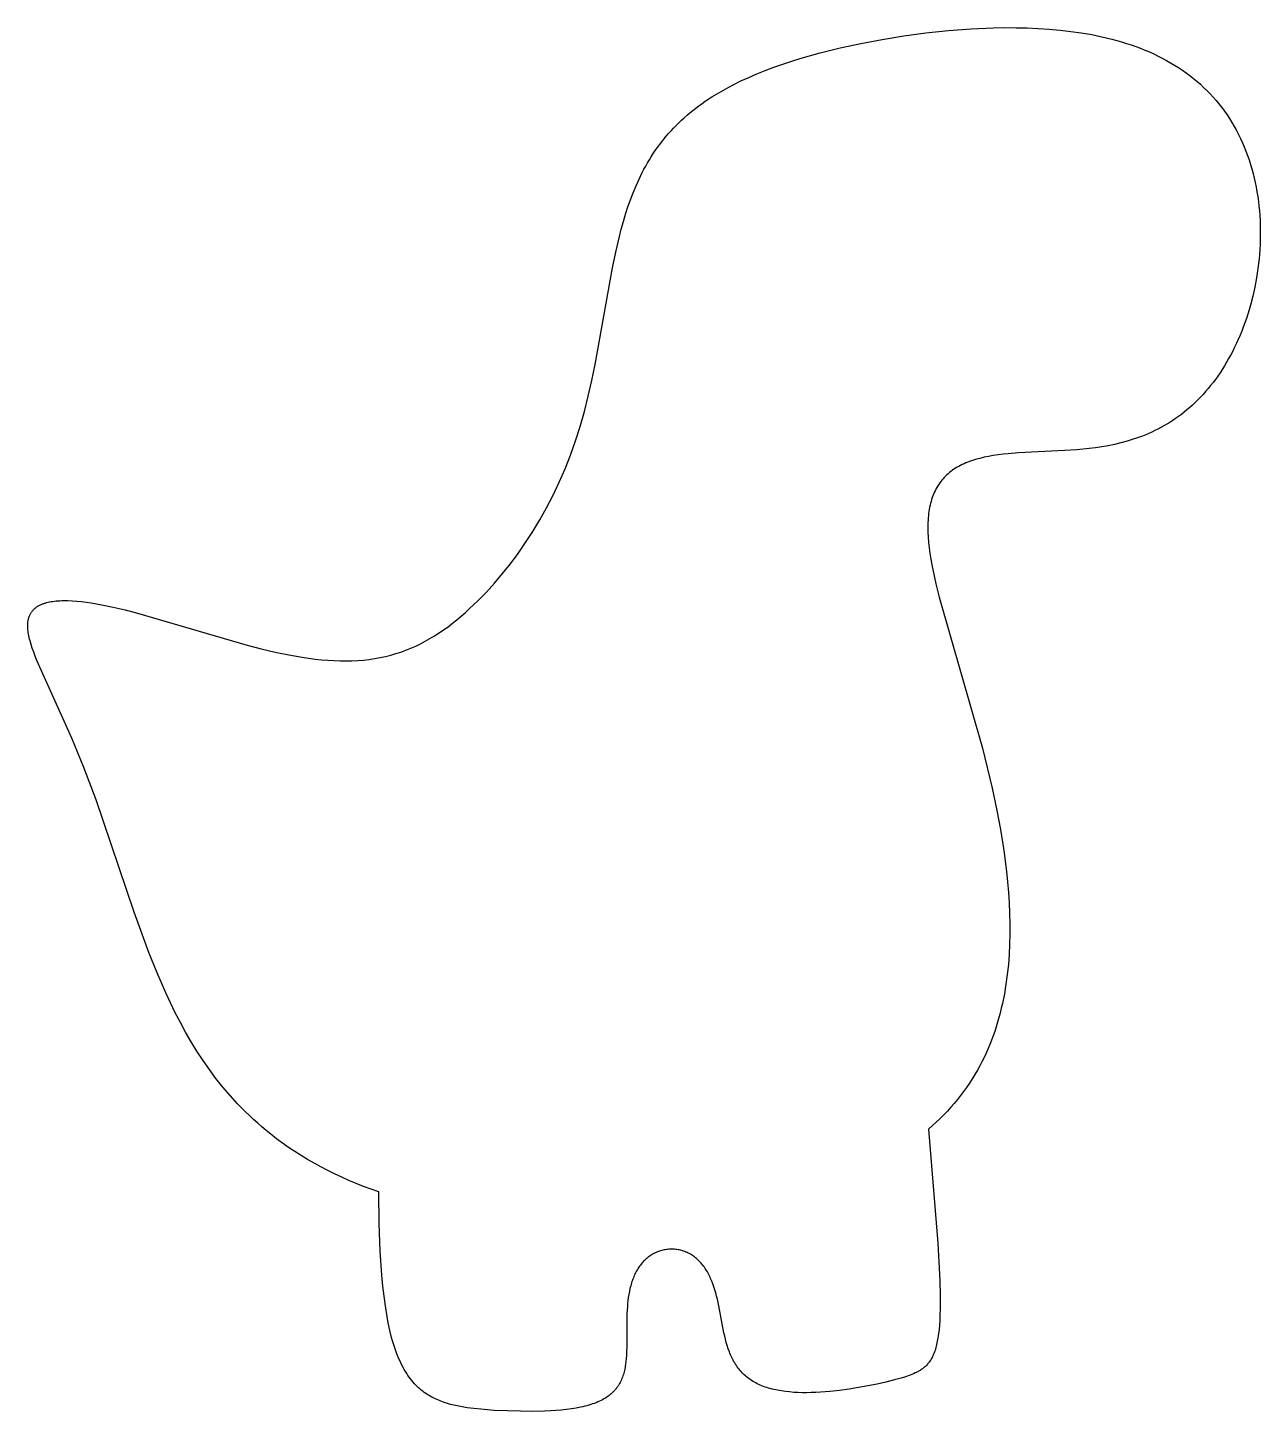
# Model space of a CAD drawing. Extents: x -0.01 to 2.94, y 0.11 to 3.41.
import ezdxf

# ---------------------------------------------------------------- set-up
doc = ezdxf.new("R2010")
doc.units = 0
doc.header["$MEASUREMENT"] = 0
doc.layers.add('DEFAULT', color=18, linetype='CONTINUOUS')

msp = doc.modelspace()

# ---------------------------------------------------------------- linework, layer by layer
at = {"layer": 'DEFAULT'}
for points in [[(0.8328, 0.6305), (0.8145, 0.6369), (0.7965, 0.6437), (0.7788, 0.6507), (0.7613, 0.658), (0.7441, 0.6656), (0.7272, 0.6736), (0.7106, 0.6818), (0.6943, 0.6903), (0.6783, 0.699), (0.6625, 0.7081), (0.6471, 0.7174), (0.632, 0.7271), (0.6172, 0.737), (0.6027, 0.7472), (0.5886, 0.7577), (0.5747, 0.7684), (0.5641, 0.777), (0.5537, 0.7857), (0.5436, 0.7946), (0.5336, 0.8036), (0.5237, 0.8128), (0.5141, 0.8221), (0.5047, 0.8316), (0.4955, 0.8412), (0.4775, 0.8609), (0.4603, 0.8811), (0.4439, 0.9018), (0.4281, 0.923), (0.413, 0.9447), (0.3985, 0.9667), (0.3847, 0.9892), (0.3715, 1.0119), (0.3588, 1.035), (0.3467, 1.0584), (0.3351, 1.082), (0.324, 1.1058), (0.3031, 1.1538), (0.2838, 1.2022), (0.2488, 1.2987), (0.1577, 1.5671), (0.1286, 1.6444), (0.1, 1.7143), (0.0165, 1.9004), (0.0125, 1.9105), (0.0088, 1.9201), (0.0054, 1.9294), (0.0025, 1.9383), (0, 1.9468), (-0.0011, 1.9509), (-0.002, 1.9549), (-0.0029, 1.9589), (-0.0037, 1.9627), (-0.0043, 1.9665), (-0.0048, 1.9701), (-0.0052, 1.9737), (-0.0055, 1.9772), (-0.0056, 1.9789), (-0.0056, 1.9805), (-0.0057, 1.9822), (-0.0057, 1.9838), (-0.0056, 1.9855), (-0.0056, 1.9871), (-0.0055, 1.9886), (-0.0054, 1.9902), (-0.0052, 1.9917), (-0.005, 1.9932), (-0.0048, 1.9947), (-0.0045, 1.9962), (-0.0043, 1.9976), (-0.0039, 1.999), (-0.0036, 2.0004), (-0.0032, 2.0018), (-0.0028, 2.0031), (-0.0023, 2.0044), (-0.0019, 2.0058), (-0.0014, 2.007), (-0.0008, 2.0083), (-0.0002, 2.0095), (0.0004, 2.0107), (0.001, 2.0119), (0.0017, 2.0131), (0.0024, 2.0143), (0.0032, 2.0154), (0.0039, 2.0165), (0.0048, 2.0176), (0.0056, 2.0186), (0.0065, 2.0197), (0.0074, 2.0207), (0.0083, 2.0217), (0.0093, 2.0227), (0.0103, 2.0236), (0.0114, 2.0245), (0.0125, 2.0254), (0.0136, 2.0263), (0.0147, 2.0272), (0.0159, 2.028), (0.0171, 2.0288), (0.0184, 2.0296), (0.0197, 2.0304), (0.021, 2.0311), (0.0223, 2.0319), (0.0237, 2.0326), (0.0251, 2.0332), (0.0266, 2.0339), (0.0281, 2.0345), (0.0296, 2.0351), (0.0312, 2.0357), (0.0327, 2.0363), (0.0344, 2.0369), (0.036, 2.0374), (0.0394, 2.0384), (0.043, 2.0392), (0.0466, 2.04), (0.0504, 2.0408), (0.0544, 2.0414), (0.0584, 2.0419), (0.0626, 2.0424), (0.0669, 2.0427), (0.0714, 2.043), (0.0759, 2.0431), (0.0806, 2.0432), (0.0855, 2.0432), (0.0904, 2.0432), (0.1006, 2.0427), (0.1113, 2.0419), (0.1225, 2.0408), (0.1341, 2.0394), (0.1462, 2.0376), (0.1587, 2.0356), (0.1716, 2.0332), (0.1985, 2.0275), (0.2268, 2.0208), (0.2564, 2.0131), (0.5187, 1.9367), (0.5521, 1.9281), (0.5851, 1.9203), (0.6176, 1.9136), (0.6494, 1.9079), (0.665, 1.9056), (0.6804, 1.9036), (0.6957, 1.902), (0.7107, 1.9007), (0.7255, 1.8998), (0.7401, 1.8993), (0.7544, 1.8992), (0.7685, 1.8995), (0.7824, 1.9001), (0.7961, 1.9012), (0.8095, 1.9028), (0.8227, 1.9047), (0.8357, 1.907), (0.8484, 1.9098), (0.861, 1.9129), (0.8734, 1.9165), (0.8855, 1.9204), (0.8975, 1.9248), (0.9093, 1.9295), (0.9209, 1.9347), (0.9323, 1.9402), (0.9436, 1.9461), (0.9548, 1.9524), (0.9658, 1.959), (0.9766, 1.966), (0.9874, 1.9733), (0.998, 1.9809), (1.0085, 1.9889), (1.0189, 1.9972), (1.0293, 2.0058), (1.0395, 2.0147), (1.0496, 2.024), (1.0597, 2.0335), (1.0697, 2.0433), (1.0894, 2.0637), (1.1089, 2.0852), (1.128, 2.1078), (1.1468, 2.1314), (1.1651, 2.1561), (1.1831, 2.1818), (1.2005, 2.2085), (1.2173, 2.2362), (1.2334, 2.2651), (1.2488, 2.2949), (1.2635, 2.3258), (1.2773, 2.3577), (1.2902, 2.3907), (1.3022, 2.4246), (1.3133, 2.4595), (1.3235, 2.4952), (1.3328, 2.5318), (1.3413, 2.569), (1.3492, 2.6069), (1.3906, 2.8381), (1.3984, 2.8758), (1.407, 2.9127), (1.4117, 2.9309), (1.4167, 2.9488), (1.422, 2.9665), (1.4276, 2.9838), (1.4336, 3.0009), (1.44, 3.0177), (1.4468, 3.0341), (1.4541, 3.0502), (1.4618, 3.066), (1.4658, 3.0737), (1.47, 3.0813), (1.4743, 3.0889), (1.4787, 3.0964), (1.4833, 3.1037), (1.488, 3.111), (1.4928, 3.1182), (1.4978, 3.1253), (1.5029, 3.1322), (1.5081, 3.1391), (1.5135, 3.1459), (1.519, 3.1526), (1.5247, 3.1592), (1.5305, 3.1657), (1.5365, 3.172), (1.5426, 3.1783), (1.5489, 3.1845), (1.5553, 3.1906), (1.5618, 3.1966), (1.5686, 3.2025), (1.5754, 3.2083), (1.5825, 3.2141), (1.5897, 3.2197), (1.597, 3.2252), (1.6045, 3.2306), (1.6121, 3.236), (1.6279, 3.2464), (1.6443, 3.2564), (1.6613, 3.2661), (1.6789, 3.2755), (1.6971, 3.2845), (1.7159, 3.2932), (1.7353, 3.3016), (1.7553, 3.3096), (1.7759, 3.3174), (1.797, 3.3248), (1.8186, 3.332), (1.8408, 3.3389), (1.8866, 3.3518), (1.9343, 3.3636), (1.9836, 3.3743), (2.0343, 3.3838), (2.0863, 3.3922), (2.1391, 3.3993), (2.1927, 3.4049), (2.2466, 3.409), (2.3005, 3.4114), (2.3274, 3.4119), (2.3542, 3.4118), (2.3808, 3.4113), (2.4072, 3.4101), (2.4333, 3.4084), (2.4592, 3.4061), (2.4847, 3.4031), (2.5099, 3.3995), (2.5347, 3.3952), (2.559, 3.3902), (2.5828, 3.3844), (2.5945, 3.3813), (2.6061, 3.3779), (2.6175, 3.3744), (2.6288, 3.3707), (2.6399, 3.3668), (2.6509, 3.3626), (2.6617, 3.3583), (2.6724, 3.3538), (2.6829, 3.3491), (2.6932, 3.3442), (2.7033, 3.3391), (2.7133, 3.3337), (2.7231, 3.3282), (2.7327, 3.3225), (2.742, 3.3165), (2.7512, 3.3104), (2.7602, 3.3041), (2.769, 3.2975), (2.7776, 3.2908), (2.786, 3.2838), (2.7942, 3.2767), (2.8021, 3.2693), (2.8099, 3.2617), (2.8174, 3.254), (2.8247, 3.2461), (2.8318, 3.2379), (2.8387, 3.2296), (2.8453, 3.2211), (2.8517, 3.2124), (2.8579, 3.2036), (2.8638, 3.1945), (2.8695, 3.1853), (2.875, 3.176), (2.8803, 3.1665), (2.8853, 3.1568), (2.8901, 3.1469), (2.8946, 3.137), (2.899, 3.1269), (2.903, 3.1166), (2.9069, 3.1062), (2.9105, 3.0958), (2.9139, 3.0851), (2.9171, 3.0744), (2.92, 3.0636), (2.9227, 3.0527), (2.9251, 3.0417), (2.9274, 3.0306), (2.9294, 3.0195), (2.9311, 3.0083), (2.9327, 2.997), (2.934, 2.9856), (2.9351, 2.9743), (2.936, 2.9628), (2.9367, 2.9514), (2.9371, 2.9399), (2.9373, 2.9284), (2.9374, 2.917), (2.9372, 2.9055), (2.9368, 2.894), (2.9362, 2.8825), (2.9354, 2.8711), (2.9343, 2.8596), (2.9331, 2.8483), (2.9317, 2.8369), (2.9283, 2.8144), (2.9242, 2.7922), (2.9193, 2.7703), (2.9137, 2.7487), (2.9107, 2.7381), (2.9074, 2.7276), (2.904, 2.7172), (2.9005, 2.707), (2.8968, 2.6968), (2.8929, 2.6869), (2.8889, 2.677), (2.8848, 2.6673), (2.8805, 2.6578), (2.876, 2.6484), (2.8714, 2.6392), (2.8667, 2.6301), (2.8618, 2.6212), (2.8569, 2.6125), (2.8518, 2.604), (2.8465, 2.5956), (2.8412, 2.5875), (2.8357, 2.5795), (2.8301, 2.5717), (2.8244, 2.5641), (2.8187, 2.5567), (2.8128, 2.5495), (2.8068, 2.5424), (2.8007, 2.5356), (2.7945, 2.529), (2.7882, 2.5226), (2.7819, 2.5163), (2.7754, 2.5103), (2.7689, 2.5045), (2.7623, 2.4988), (2.7556, 2.4934), (2.7489, 2.4881), (2.7421, 2.483), (2.7352, 2.4782), (2.7283, 2.4735), (2.7213, 2.469), (2.7143, 2.4647), (2.7072, 2.4605), (2.7, 2.4566), (2.6928, 2.4528), (2.6856, 2.4492), (2.6783, 2.4458), (2.671, 2.4425), (2.6637, 2.4394), (2.6563, 2.4364), (2.6489, 2.4336), (2.6415, 2.431), (2.634, 2.4285), (2.6266, 2.4262), (2.6191, 2.4239), (2.6041, 2.4199), (2.589, 2.4164), (2.574, 2.4133), (2.5589, 2.4107), (2.5439, 2.4084), (2.5289, 2.4065), (2.4992, 2.4036), (2.4699, 2.4015), (2.3601, 2.3961), (2.335, 2.3941), (2.323, 2.3928), (2.3112, 2.3913), (2.2998, 2.3896), (2.2887, 2.3877), (2.278, 2.3855), (2.2676, 2.383), (2.2626, 2.3817), (2.2576, 2.3802), (2.2528, 2.3787), (2.248, 2.3772), (2.2433, 2.3755), (2.2388, 2.3738), (2.2343, 2.372), (2.23, 2.3701), (2.2257, 2.3681), (2.2215, 2.366), (2.2175, 2.3639), (2.2135, 2.3616), (2.2097, 2.3593), (2.2059, 2.3569), (2.2023, 2.3544), (2.1987, 2.3518), (2.1953, 2.3491), (2.192, 2.3463), (2.1888, 2.3435), (2.1857, 2.3405), (2.1827, 2.3375), (2.1798, 2.3343), (2.177, 2.3311), (2.1744, 2.3277), (2.1718, 2.3243), (2.1694, 2.3208), (2.1671, 2.3171), (2.1648, 2.3134), (2.1627, 2.3096), (2.1607, 2.3057), (2.1589, 2.3017), (2.1571, 2.2976), (2.1554, 2.2934), (2.1539, 2.2891), (2.1524, 2.2847), (2.1511, 2.2802), (2.1499, 2.2756), (2.1488, 2.2709), (2.1477, 2.2661), (2.1469, 2.2612), (2.1461, 2.2562), (2.1454, 2.2511), (2.1448, 2.246), (2.1444, 2.2407), (2.144, 2.2353), (2.1438, 2.2298), (2.1436, 2.2242), (2.1436, 2.2185), (2.1438, 2.2069), (2.1444, 2.1948), (2.1454, 2.1823), (2.1469, 2.1695), (2.1486, 2.1562), (2.1508, 2.1425), (2.1533, 2.1283), (2.1562, 2.1138), (2.1629, 2.0835), (2.1708, 2.0514), (2.2739, 1.6904), (2.2971, 1.5951), (2.3075, 1.5461), (2.3168, 1.4965), (2.3248, 1.4465), (2.3313, 1.3963), (2.3339, 1.3712), (2.336, 1.3461), (2.3377, 1.3211), (2.3388, 1.2962), (2.3394, 1.2714), (2.3394, 1.2467), (2.3388, 1.2222), (2.3376, 1.198), (2.3358, 1.1739), (2.3333, 1.1501), (2.3301, 1.1266), (2.3262, 1.1034), (2.3216, 1.0806), (2.319, 1.0693), (2.3162, 1.058), (2.3133, 1.0469), (2.3101, 1.0359), (2.3067, 1.025), (2.3032, 1.0142), (2.2995, 1.0035), (2.2955, 0.9929), (2.2914, 0.9824), (2.287, 0.972), (2.2825, 0.9617), (2.2777, 0.9516), (2.2727, 0.9416), (2.2676, 0.9316), (2.2618, 0.9211), (2.2557, 0.9107), (2.2494, 0.9004), (2.2429, 0.8903), (2.2361, 0.8803), (2.229, 0.8705), (2.2217, 0.8608), (2.2142, 0.8512), (2.2064, 0.8419), (2.1984, 0.8327), (2.1901, 0.8236), (2.1816, 0.8147), (2.1728, 0.8059), (2.1638, 0.7973), (2.1546, 0.7889), (2.1451, 0.7806)], [(2.1451, 0.7806), (2.1673, 0.5083), (2.1719, 0.4182), (2.1728, 0.3821), (2.1727, 0.351), (2.1724, 0.3371), (2.1718, 0.3243), (2.1711, 0.3125), (2.1702, 0.3016), (2.169, 0.2915), (2.1677, 0.2822), (2.1662, 0.2737), (2.1654, 0.2697), (2.1645, 0.2659), (2.1636, 0.2622), (2.1627, 0.2586), (2.1617, 0.2553), (2.1607, 0.252), (2.1596, 0.2489), (2.1585, 0.2459), (2.1574, 0.2431), (2.1562, 0.2404), (2.155, 0.2378), (2.1537, 0.2353), (2.1524, 0.2329), (2.1511, 0.2306), (2.1497, 0.2284), (2.1483, 0.2262), (2.1469, 0.2242), (2.1454, 0.2223), (2.1439, 0.2204), (2.1424, 0.2187), (2.1408, 0.217), (2.1392, 0.2153), (2.1376, 0.2137), (2.1359, 0.2122), (2.1342, 0.2108), (2.1325, 0.2094), (2.1307, 0.2081), (2.1289, 0.2068), (2.1271, 0.2055), (2.1253, 0.2043), (2.1234, 0.2032), (2.1215, 0.2021), (2.1196, 0.201), (2.1176, 0.1999), (2.1156, 0.1989), (2.1136, 0.198), (2.1095, 0.1961), (2.1054, 0.1943), (2.1011, 0.1927), (2.0967, 0.1911), (2.0922, 0.1895), (2.0831, 0.1866), (2.0736, 0.1839), (2.0638, 0.1813), (2.0436, 0.1764), (2.0224, 0.1717), (2.0006, 0.1673), (1.9781, 0.1632), (1.9554, 0.1595), (1.9325, 0.1564), (1.9098, 0.1539), (1.8873, 0.1521), (1.8762, 0.1515), (1.8653, 0.1511), (1.8545, 0.1509), (1.8439, 0.151), (1.8335, 0.1513), (1.8233, 0.1518), (1.8133, 0.1526), (1.8036, 0.1537), (1.7941, 0.155), (1.7849, 0.1566), (1.7804, 0.1575), (1.776, 0.1585), (1.7717, 0.1596), (1.7674, 0.1607), (1.7633, 0.1619), (1.7592, 0.1632), (1.7552, 0.1645), (1.7512, 0.166), (1.7474, 0.1674), (1.7436, 0.169), (1.7399, 0.1707), (1.7363, 0.1724), (1.7328, 0.1742), (1.7294, 0.176), (1.7261, 0.178), (1.7228, 0.18), (1.7197, 0.1821), (1.7166, 0.1842), (1.7136, 0.1865), (1.7107, 0.1888), (1.7079, 0.1912), (1.7052, 0.1936), (1.7025, 0.1961), (1.7, 0.1987), (1.6975, 0.2014), (1.6951, 0.2041), (1.6928, 0.2069), (1.6906, 0.2098), (1.6884, 0.2127), (1.6864, 0.2157), (1.6844, 0.2188), (1.6825, 0.2219), (1.6806, 0.225), (1.6788, 0.2283), (1.6771, 0.2316), (1.6755, 0.2349), (1.6739, 0.2383), (1.6724, 0.2417), (1.671, 0.2452), (1.6696, 0.2488), (1.667, 0.256), (1.6646, 0.2634), (1.6624, 0.2709), (1.6604, 0.2786), (1.6585, 0.2863), (1.6567, 0.2942), (1.6444, 0.3583), (1.641, 0.374), (1.6391, 0.3816), (1.6372, 0.3892), (1.6351, 0.3965), (1.6328, 0.4037), (1.6304, 0.4107), (1.6278, 0.4175), (1.6264, 0.4209), (1.625, 0.4241), (1.6235, 0.4273), (1.622, 0.4305), (1.6204, 0.4336), (1.6188, 0.4366), (1.6171, 0.4396), (1.6154, 0.4425), (1.6136, 0.4453), (1.6118, 0.448), (1.61, 0.4507), (1.608, 0.4533), (1.6061, 0.4559), (1.6041, 0.4583), (1.602, 0.4607), (1.5999, 0.463), (1.5977, 0.4653), (1.5955, 0.4674), (1.5933, 0.4695), (1.591, 0.4715), (1.5887, 0.4734), (1.5863, 0.4752), (1.5839, 0.477), (1.5814, 0.4786), (1.579, 0.4802), (1.5765, 0.4817), (1.5739, 0.4831), (1.5713, 0.4845), (1.5687, 0.4857), (1.5661, 0.4869), (1.5634, 0.4879), (1.5608, 0.4889), (1.5581, 0.4898), (1.5553, 0.4906), (1.5526, 0.4913), (1.5498, 0.4919), (1.5471, 0.4925), (1.5443, 0.4929), (1.5415, 0.4933), (1.5387, 0.4936), (1.5359, 0.4938), (1.5332, 0.4938), (1.5304, 0.4939), (1.5276, 0.4938), (1.5248, 0.4936), (1.522, 0.4934), (1.5192, 0.493), (1.5165, 0.4926), (1.5137, 0.4921), (1.511, 0.4915), (1.5083, 0.4908), (1.5056, 0.4901), (1.503, 0.4892), (1.5003, 0.4883), (1.4977, 0.4873), (1.4951, 0.4862), (1.4926, 0.485), (1.49, 0.4837), (1.4876, 0.4824), (1.4851, 0.481), (1.4827, 0.4795), (1.4803, 0.4779), (1.478, 0.4763), (1.4757, 0.4745), (1.4734, 0.4727), (1.4712, 0.4708), (1.4691, 0.4689), (1.467, 0.4669), (1.4649, 0.4648), (1.4629, 0.4626), (1.461, 0.4604), (1.4591, 0.4581), (1.4572, 0.4557), (1.4554, 0.4533), (1.4537, 0.4508), (1.452, 0.4482), (1.4503, 0.4456), (1.4488, 0.4429), (1.4472, 0.4402), (1.4458, 0.4373), (1.4443, 0.4345), (1.443, 0.4316), (1.4417, 0.4286), (1.4404, 0.4256), (1.4392, 0.4225), (1.4381, 0.4194), (1.437, 0.4162), (1.436, 0.413), (1.435, 0.4097), (1.4341, 0.4064), (1.4324, 0.3996), (1.4309, 0.3927), (1.4296, 0.3856), (1.4284, 0.3784), (1.4275, 0.3711), (1.4267, 0.3636), (1.4261, 0.3561), (1.4252, 0.3407), (1.4248, 0.3251), (1.4248, 0.2624), (1.4244, 0.2472), (1.424, 0.2397), (1.4234, 0.2323), (1.4227, 0.225), (1.4218, 0.2179), (1.4212, 0.2144), (1.4206, 0.2109), (1.42, 0.2075), (1.4192, 0.2041), (1.4184, 0.2008), (1.4175, 0.1975), (1.4166, 0.1942), (1.4155, 0.191), (1.4144, 0.1878), (1.4132, 0.1847), (1.4119, 0.1816), (1.4105, 0.1786), (1.409, 0.1756), (1.4074, 0.1727), (1.4058, 0.1699), (1.4049, 0.1685), (1.404, 0.1671), (1.403, 0.1657), (1.4021, 0.1643), (1.4011, 0.163), (1.4001, 0.1616), (1.399, 0.1603), (1.398, 0.159), (1.3969, 0.1577), (1.3957, 0.1564), (1.3946, 0.1552), (1.3934, 0.1539), (1.3922, 0.1527), (1.3909, 0.1515), (1.3897, 0.1503), (1.3884, 0.1491), (1.387, 0.1479), (1.3857, 0.1468), (1.3843, 0.1456), (1.3828, 0.1445), (1.3799, 0.1423), (1.3768, 0.1402), (1.3736, 0.1381), (1.3703, 0.1361), (1.3668, 0.1342), (1.3632, 0.1323), (1.3594, 0.1305), (1.3556, 0.1288), (1.3515, 0.1271), (1.3474, 0.1255), (1.3431, 0.124), (1.3387, 0.1225), (1.3341, 0.1211), (1.3294, 0.1198), (1.3245, 0.1185), (1.3195, 0.1173), (1.3144, 0.1162), (1.3037, 0.1142), (1.2925, 0.1124), (1.2807, 0.1108), (1.2684, 0.1095), (1.2556, 0.1085), (1.2423, 0.1076), (1.2285, 0.107), (1.2003, 0.1064), (1.1706, 0.1065), (1.1398, 0.1073), (1.1081, 0.1088), (1.076, 0.1112), (1.0598, 0.113), (1.0438, 0.1151), (1.0358, 0.1164), (1.0278, 0.1178), (1.0199, 0.1194), (1.012, 0.1212), (1.0042, 0.1231), (0.9964, 0.1253), (0.9887, 0.1278), (0.9849, 0.1291), (0.9811, 0.1305), (0.9774, 0.132), (0.9736, 0.1335), (0.9699, 0.1352), (0.9662, 0.1369), (0.9625, 0.1387), (0.9589, 0.1406), (0.9553, 0.1426), (0.9517, 0.1447), (0.9481, 0.1469), (0.9446, 0.1493), (0.9411, 0.1517), (0.9377, 0.1543), (0.9342, 0.157), (0.9309, 0.1598), (0.9275, 0.1628), (0.9242, 0.1659), (0.9209, 0.1691), (0.9177, 0.1725), (0.9145, 0.1761), (0.9114, 0.1798), (0.9083, 0.1837), (0.9052, 0.1878), (0.9022, 0.1921), (0.8992, 0.1965), (0.8963, 0.2012), (0.8935, 0.206), (0.8906, 0.2111), (0.8879, 0.2164), (0.8852, 0.2219), (0.8825, 0.2277), (0.8799, 0.2336), (0.8774, 0.2399), (0.8749, 0.2464), (0.8724, 0.2532), (0.8701, 0.2602), (0.8678, 0.2676), (0.8655, 0.2752), (0.8633, 0.2831), (0.8592, 0.2999), (0.8553, 0.3181), (0.8517, 0.3376), (0.8483, 0.3586), (0.8453, 0.3812), (0.8426, 0.4055), (0.8401, 0.4315), (0.8363, 0.4893), (0.8338, 0.5553), (0.8328, 0.6305)]]:
    msp.add_lwpolyline(points, dxfattribs=at)

doc.saveas('drawing.dxf')
